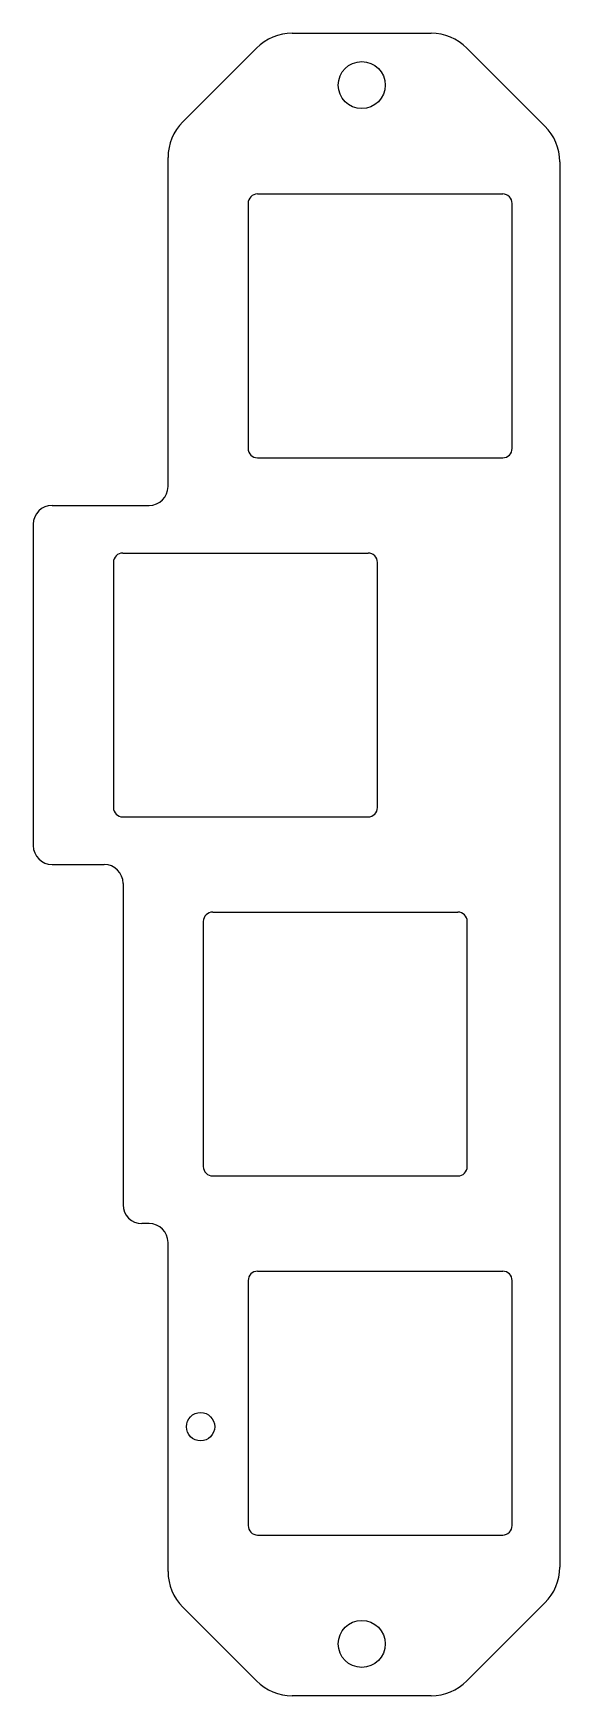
# Model space of a CAD drawing. Extents: x -28.4 to -0.5, y -5.5 to 82.7.
import ezdxf

# ---------------------------------------------------------------- set-up
doc = ezdxf.new("R2010")
doc.units = 0
for name, color, linetype in [('Edge001', 7, 'CONTINUOUS'), ('Edge002', 7, 'CONTINUOUS'), ('Edge003', 7, 'CONTINUOUS'), ('Edge004', 7, 'CONTINUOUS'), ('Edge005', 7, 'CONTINUOUS'), ('Edge006', 7, 'CONTINUOUS'), ('Edge007', 7, 'CONTINUOUS'), ('Edge009', 7, 'CONTINUOUS'), ('Edge011', 7, 'CONTINUOUS'), ('Edge013', 7, 'CONTINUOUS'), ('Edge015', 7, 'CONTINUOUS'), ('Fillet', 7, 'CONTINUOUS'), ('Line005', 7, 'CONTINUOUS'), ('Line006', 7, 'CONTINUOUS'), ('Line007', 7, 'CONTINUOUS'), ('Line008', 7, 'CONTINUOUS'), ('Line009', 7, 'CONTINUOUS'), ('Line010', 7, 'CONTINUOUS'), ('Line011', 7, 'CONTINUOUS'), ('Line012', 7, 'CONTINUOUS'), ('Line013', 7, 'CONTINUOUS'), ('Line014', 7, 'CONTINUOUS'), ('Line015', 7, 'CONTINUOUS'), ('Line016', 7, 'CONTINUOUS'), ('Shape005', 7, 'CONTINUOUS'), ('Shape009', 7, 'CONTINUOUS'), ('Shape011', 7, 'CONTINUOUS'), ('Shape028', 7, 'CONTINUOUS'), ('Shape030', 7, 'CONTINUOUS'), ('Shape031', 7, 'CONTINUOUS'), ('Shape172', 7, 'CONTINUOUS'), ('Shape176', 7, 'CONTINUOUS'), ('Shape189', 7, 'CONTINUOUS'), ('Shape335', 7, 'CONTINUOUS'), ('Shape341', 7, 'CONTINUOUS'), ('Shape364', 7, 'CONTINUOUS'), ('Shape373', 7, 'CONTINUOUS'), ('Shape442', 7, 'CONTINUOUS'), ('Shape547', 7, 'CONTINUOUS'), ('Shape556', 7, 'CONTINUOUS'), ('Shape557', 7, 'CONTINUOUS'), ('Shape567', 7, 'CONTINUOUS'), ('Shape574', 7, 'CONTINUOUS'), ('Shape576', 7, 'CONTINUOUS'), ('Shape581', 7, 'CONTINUOUS'), ('Shape585', 7, 'CONTINUOUS'), ('Shape605', 7, 'CONTINUOUS'), ('Shape614', 7, 'CONTINUOUS'), ('Shape617', 7, 'CONTINUOUS'), ('Shape643', 7, 'CONTINUOUS'), ('Shape682', 7, 'CONTINUOUS'), ('Shape824', 7, 'CONTINUOUS'), ('Shape947', 7, 'CONTINUOUS'), ('Shape956', 7, 'CONTINUOUS'), ('Shape968', 7, 'CONTINUOUS'), ('Shape977', 7, 'CONTINUOUS'), ('Shape980', 7, 'CONTINUOUS'), ('Shape989', 7, 'CONTINUOUS'), ('Shape995', 7, 'CONTINUOUS'), ('Shape996', 7, 'CONTINUOUS'), ('Shape997', 7, 'CONTINUOUS')]:
    doc.layers.add(name, color=color, linetype=linetype)

msp = doc.modelspace()

# ---------------------------------------------------------------- linework, layer by layer
at = {"layer": 'Edge001'}
msp.add_arc((-18.6, 76.1099), 2.675, 135, -180, dxfattribs=at)
at = {"layer": 'Edge002'}
msp.add_line((-20.4915, 78.0014), (-16.5764, 81.9165), dxfattribs=at)
at = {"layer": 'Edge003'}
msp.add_line((-3.025, 3.525), (-3.025, 16.525), dxfattribs=at)
at = {"layer": 'Edge004'}
msp.add_line((-16.5764, -4.71651), (-20.4915, -0.80138), dxfattribs=at)
at = {"layer": 'Edge005'}
msp.add_arc((-18.6, 1.09013), 2.675, 180, -135, dxfattribs=at)
at = {"layer": 'Edge006'}
msp.add_line((-21.275, 1.09013), (-21.275, 18.55), dxfattribs=at)
at = {"layer": 'Edge007'}
msp.add_arc((-22.275, 18.55), 1, 0, 90, dxfattribs=at)
at = {"layer": 'Edge009'}
msp.add_arc((-22.6575, 20.55), 1, -180, -90, dxfattribs=at)
at = {"layer": 'Edge011'}
msp.add_arc((-24.6575, 37.6), 1, 0, 90, dxfattribs=at)
at = {"layer": 'Edge013'}
msp.add_arc((-27.4225, 39.6), 1, 180, -90, dxfattribs=at)
at = {"layer": 'Edge015'}
msp.add_arc((-27.4225, 56.65), 1, 90, 180, dxfattribs=at)
at = {"layer": 'Fillet'}
for p, q in [((-21.275, 58.65), (-21.275, 76.1099)), ((-27.4225, 57.65), (-22.275, 57.65))]:
    msp.add_line(p, q, dxfattribs=at)
msp.add_arc((-22.275, 58.65), 1, -90, 0, dxfattribs=at)
at = {"layer": 'Line005'}
msp.add_line((-22.275, 19.55), (-22.6575, 19.55), dxfattribs=at)
at = {"layer": 'Line006'}
msp.add_line((-23.6575, 37.6), (-23.6575, 20.55), dxfattribs=at)
at = {"layer": 'Line007'}
msp.add_line((-27.4225, 38.6), (-24.6575, 38.6), dxfattribs=at)
at = {"layer": 'Line008'}
msp.add_line((-28.4225, 56.65), (-28.4225, 39.6), dxfattribs=at)
at = {"layer": 'Line009'}
msp.add_line((-16.5263, 74.175), (-3.525, 74.175), dxfattribs=at)
at = {"layer": 'Line010'}
msp.add_line((-16.525, 3.025), (-3.525, 3.025), dxfattribs=at)
at = {"layer": 'Line011'}
msp.add_line((-18.9062, 22.075), (-5.90625, 22.075), dxfattribs=at)
at = {"layer": 'Line012'}
msp.add_line((-18.9062, 36.075), (-5.90625, 36.075), dxfattribs=at)
at = {"layer": 'Line013'}
msp.add_line((-23.6688, 41.125), (-10.6687, 41.125), dxfattribs=at)
at = {"layer": 'Line014'}
msp.add_line((-16.5263, 60.175), (-3.525, 60.175), dxfattribs=at)
at = {"layer": 'Line015'}
msp.add_line((-23.6688, 55.125), (-10.6687, 55.125), dxfattribs=at)
at = {"layer": 'Line016'}
msp.add_line((-16.525, 17.025), (-3.525, 17.025), dxfattribs=at)
at = {"layer": 'Shape005'}
msp.add_arc((-3.525, 73.675), 0.5, 0, 90, dxfattribs=at)
at = {"layer": 'Shape009'}
msp.add_arc((-3.175, 75.8849), 2.675, 0, 45, dxfattribs=at)
at = {"layer": 'Shape011'}
msp.add_line((-0.5, 75.8849), (-0.5, 1.31513), dxfattribs=at)
at = {"layer": 'Shape028'}
msp.add_arc((-16.5263, 73.675), 0.5, 90, 180, dxfattribs=at)
at = {"layer": 'Shape030'}
msp.add_line((-17.0263, 73.675), (-17.0263, 60.675), dxfattribs=at)
at = {"layer": 'Shape031'}
msp.add_arc((-16.5263, 60.675), 0.5, 180, -90, dxfattribs=at)
at = {"layer": 'Shape172'}
msp.add_line((-5.42362, 81.9165), (-1.28349, 77.7764), dxfattribs=at)
at = {"layer": 'Shape176'}
msp.add_arc((-5.90625, 35.575), 0.5, 0, 90, dxfattribs=at)
at = {"layer": 'Shape189'}
msp.add_arc((-3.175, 1.31513), 2.675, -45, 0, dxfattribs=at)
at = {"layer": 'Shape335'}
msp.add_arc((-3.525, 3.525), 0.5, -90, 0, dxfattribs=at)
at = {"layer": 'Shape341'}
msp.add_line((-17.025, 16.525), (-17.025, 3.525), dxfattribs=at)
at = {"layer": 'Shape364'}
msp.add_arc((-16.525, 3.525), 0.5, 180, -90, dxfattribs=at)
at = {"layer": 'Shape373'}
msp.add_arc((-16.525, 16.525), 0.5, 90, 180, dxfattribs=at)
at = {"layer": 'Shape442'}
msp.add_circle((-19.55, 8.775), 0.75, dxfattribs=at)
at = {"layer": 'Shape547'}
msp.add_line((-14.6849, 82.7), (-7.31513, 82.7), dxfattribs=at)
at = {"layer": 'Shape556'}
msp.add_line((-1.28349, -0.57638), (-5.42362, -4.71651), dxfattribs=at)
at = {"layer": 'Shape557'}
msp.add_arc((-14.6849, -2.825), 2.675, -135, -90, dxfattribs=at)
at = {"layer": 'Shape567'}
msp.add_arc((-7.31513, 80.025), 2.675, 45, 90, dxfattribs=at)
at = {"layer": 'Shape574'}
msp.add_line((-7.31513, -5.5), (-14.6849, -5.5), dxfattribs=at)
at = {"layer": 'Shape576'}
msp.add_circle((-10.9999, -2.75), 1.25, dxfattribs=at)
at = {"layer": 'Shape581'}
msp.add_circle((-11.0001, 79.95), 1.25, dxfattribs=at)
at = {"layer": 'Shape585'}
msp.add_arc((-14.6849, 80.025), 2.675, 90, 135, dxfattribs=at)
at = {"layer": 'Shape605'}
msp.add_line((-5.40625, 22.575), (-5.40625, 35.575), dxfattribs=at)
at = {"layer": 'Shape614'}
msp.add_arc((-5.90625, 22.575), 0.5, -90, 0, dxfattribs=at)
at = {"layer": 'Shape617'}
msp.add_arc((-18.9062, 35.575), 0.5, 90, 180, dxfattribs=at)
at = {"layer": 'Shape643'}
msp.add_line((-19.4062, 35.575), (-19.4062, 22.575), dxfattribs=at)
at = {"layer": 'Shape682'}
msp.add_line((-10.1687, 41.625), (-10.1687, 54.625), dxfattribs=at)
at = {"layer": 'Shape824'}
msp.add_arc((-10.6687, 41.625), 0.5, -90, 0, dxfattribs=at)
at = {"layer": 'Shape947'}
msp.add_arc((-10.6688, 54.625), 0.5, 0, 90, dxfattribs=at)
at = {"layer": 'Shape956'}
msp.add_line((-24.1688, 54.625), (-24.1688, 41.625), dxfattribs=at)
at = {"layer": 'Shape968'}
msp.add_arc((-7.31513, -2.825), 2.675, -90, -45, dxfattribs=at)
at = {"layer": 'Shape977'}
msp.add_line((-3.025, 60.675), (-3.025, 73.675), dxfattribs=at)
at = {"layer": 'Shape980'}
msp.add_arc((-3.525, 60.675), 0.5, -90, 0, dxfattribs=at)
at = {"layer": 'Shape989'}
msp.add_arc((-3.525, 16.525), 0.5, 0, 90, dxfattribs=at)
at = {"layer": 'Shape995'}
msp.add_arc((-18.9062, 22.575), 0.5, 180, -90, dxfattribs=at)
at = {"layer": 'Shape996'}
msp.add_arc((-23.6687, 41.625), 0.5, 180, -90, dxfattribs=at)
at = {"layer": 'Shape997'}
msp.add_arc((-23.6687, 54.625), 0.5, 90, 180, dxfattribs=at)

doc.saveas('drawing.dxf')
